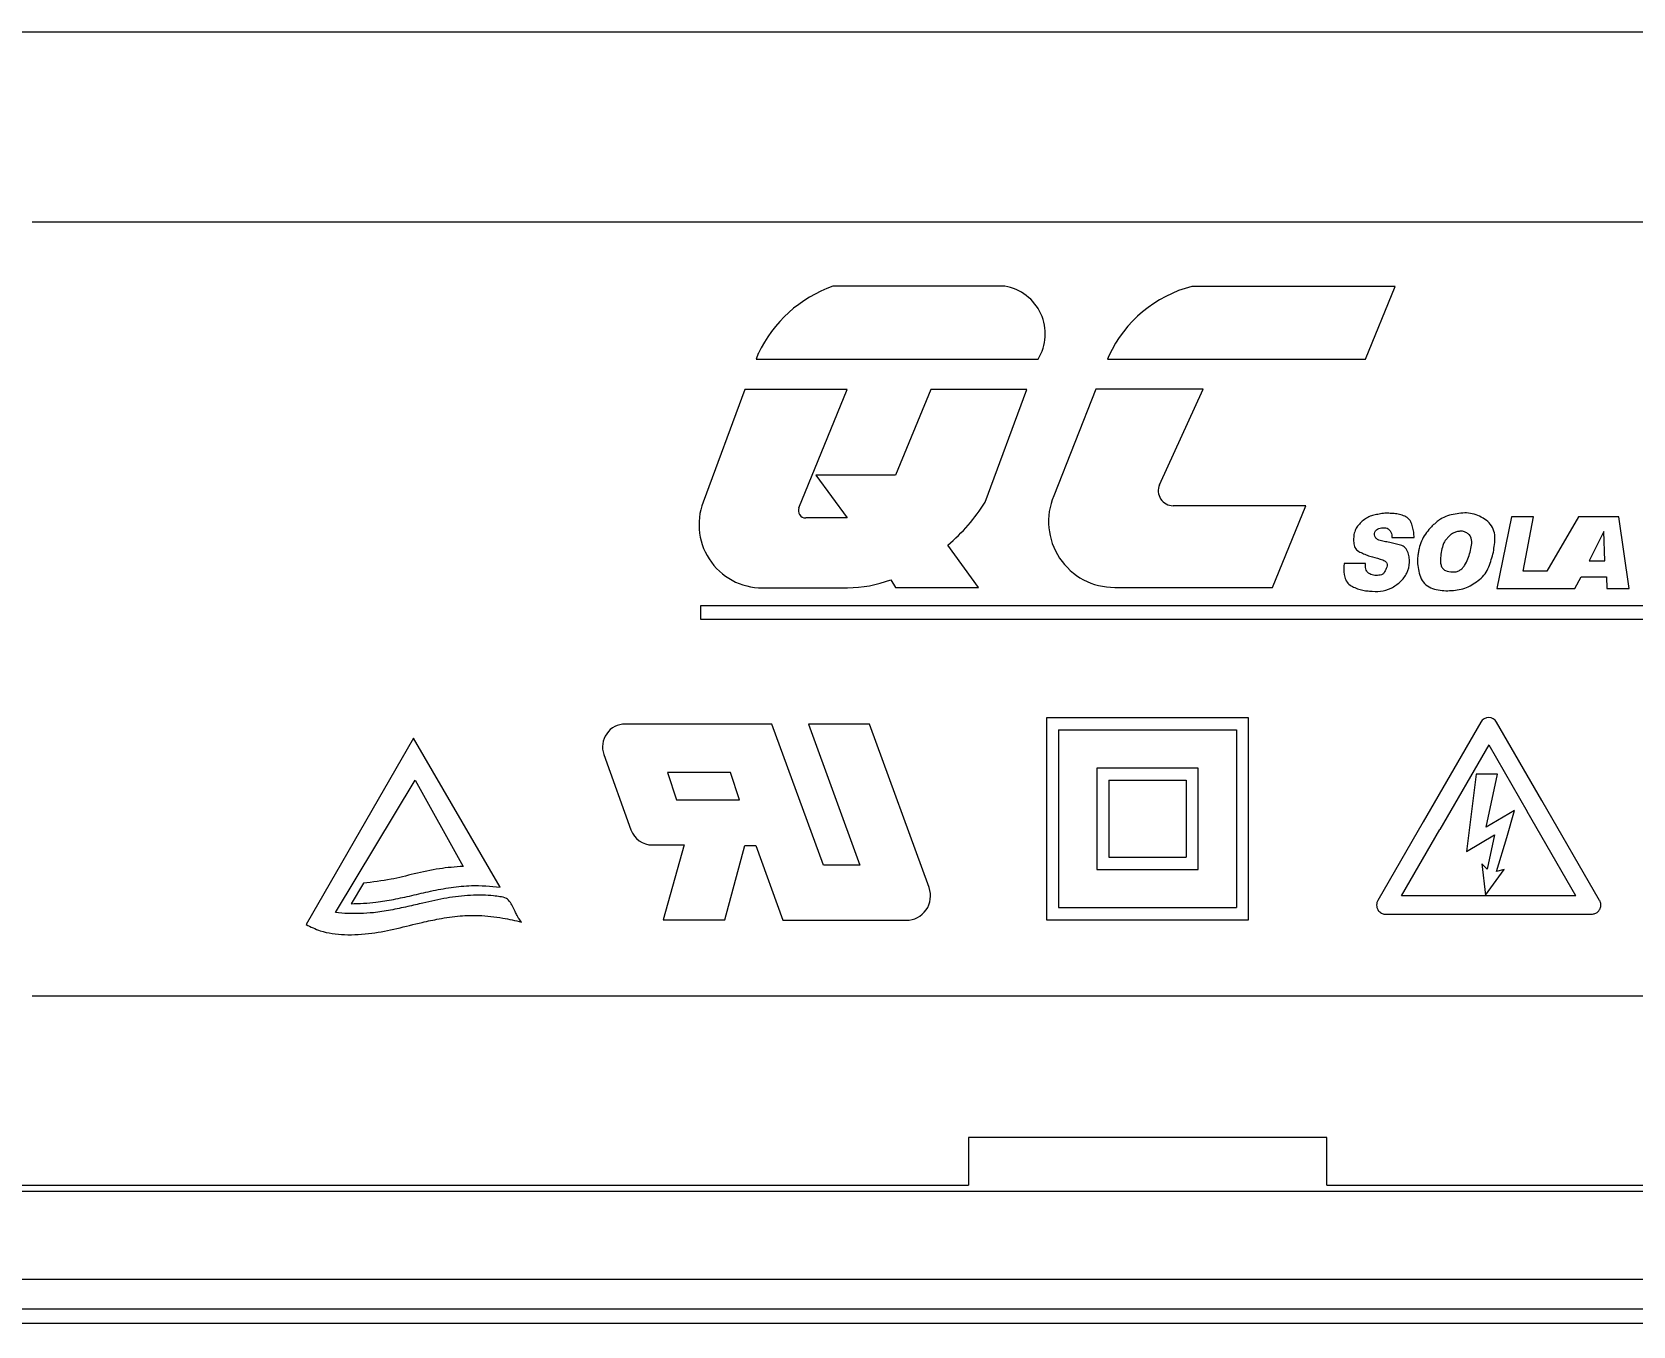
# Model space of a CAD drawing. Header units: millimetres. Extents: x 10297564 to 11610295, y -9287743 to -8409454.
# Drawn here: x 10425795.3 to 10426169, y -9090583.5 to -9090281.5 of the extents above; entities that cross this region are included whole.
import ezdxf

# ---------------------------------------------------------------- set-up
doc = ezdxf.new("R2010")
doc.units = ezdxf.units.MM
doc.header["$LTSCALE"] = 100
doc.layers.add('E1', color=1, linetype='Continuous')
doc.styles.add('HL-S1', font='DotumChe.ttf')
doc.styles.add('MG', font='malgun.ttf')
doc.dimstyles.new('HL-100', dxfattribs={"dimscale": 100, "dimtxt": 3, "dimasz": 4, "dimexe": 2, "dimexo": 2, "dimgap": 1, "dimtad": 1, "dimdec": 0, "dimzin": 0, "dimlunit": 6, "dimtxsty": 'HL-S1', "dimblk": 'DOTSMALL', "dimcen": 4, "dimdle": 2, "dimclrd": 256, "dimclre": 256, "dimclrt": 4, "dimazin": 0, "dimtfac": 1, "dimtdec": 0, "dimtix": 1, "dimtmove": 2, "dimatfit": 3, "dimldrblk": 'DOTSMALL', "dimfxl": 1.5, "dimtolj": 1, "dimtzin": 0, "dimlwd": -1, "dimlwe": -1, "dimarcsym": 0})

# ---------------------------------------------------------------- blocks, each defined once
blk = doc.blocks.new('*D75')
at = {"layer": 'defpoints', "color": 0, "transparency": 16777216}
for p in [(10439230.17, -9073249.84), (10439230.17, -9073249.84), (10423426.68, -9107604.66)]:
    blk.add_point(p, dxfattribs=at)
at = {"layer": 'E1', "color": 1, "transparency": 16777216}
for p, q in [((10439593.57, -9073417), (10439593.57, -9073417)), ((10423593.84, -9107241.27), (10439063.01, -9073613.24)), ((10423790.07, -9107771.83), (10423790.07, -9107771.83))]:
    blk.add_line(p, q, dxfattribs=at)
for points in [[(10439002.44, -9073585.37), (10439123.57, -9073641.1), (10439230.17, -9073249.84)], [(10423533.27, -9107213.41), (10423654.41, -9107269.13), (10423426.68, -9107604.66)]]:
    blk.add_solid(points, dxfattribs=at)
at = {"layer": 'E1', "color": 7, "transparency": 16777216, "insert": (10430911.12, -9090235.29), "char_height": 500, "attachment_point": 5, "rotation": 65.2972, "style": 'MG'}
blk.add_mtext('\\A1;2711.1', dxfattribs=at)
blk = doc.blocks.new('_DotSmall')
at = {"color": 0, "linetype": 'ByBlock', "const_width": 0.5}
blk.add_lwpolyline([(-0.0625, 0, 1), (0.0625, 0, 1)], format="xyb", close=True, dxfattribs=at)

msp = doc.modelspace()

# ---------------------------------------------------------------- linework, layer by layer
at = {"color": 7, "linetype": 'Continuous', "lineweight": 15}
for p, q in [((10426337.45, -9090281.5), (10425773.93, -9090281.5)), ((10426316.1, -9090325.86), (10425795.27, -9090325.86)), ((10426022.31, -9090340.85), (10425982.21, -9090340.85)), ((10426113.47, -9090340.87), (10426066.01, -9090340.87)), ((10426106.54, -9090357.84), (10426113.47, -9090340.87)), ((10425964.78, -9090356.57), (10425964.31, -9090357.84)), ((10426046.63, -9090357.06), (10426046.33, -9090357.84)), ((10425964.31, -9090357.84), (10426030.1, -9090357.84)), ((10426046.33, -9090357.84), (10426106.54, -9090357.84)), ((10425961.69, -9090364.91), (10425951.94, -9090391.22)), ((10425985.57, -9090364.91), (10425961.69, -9090364.91)), ((10425974.27, -9090392.53), (10425985.57, -9090364.91)), ((10426005.05, -9090364.91), (10425996.84, -9090384.96)), ((10426027.48, -9090364.91), (10426005.05, -9090364.91)), ((10426017.73, -9090391.22), (10426027.48, -9090364.91)), ((10426043.56, -9090364.88), (10426033.76, -9090389.76)), ((10426068.65, -9090364.88), (10426043.56, -9090364.88)), ((10426058.48, -9090387.16), (10426068.65, -9090364.88)), ((10425978.2, -9090384.96), (10425985.56, -9090394.92)), ((10425996.84, -9090384.96), (10425978.2, -9090384.96)), ((10425985.56, -9090394.92), (10425975.87, -9090394.92)), ((10426092.57, -9090392.07), (10426061.63, -9090392.07)), ((10426084.79, -9090411.13), (10426092.57, -9090392.07)), ((10426140.61, -9090394.65), (10426137.17, -9090411.4)), ((10426145.75, -9090394.65), (10426140.61, -9090394.65)), ((10426143.32, -9090407.32), (10426145.75, -9090394.65)), ((10426156.27, -9090394.63), (10426148.86, -9090407.32)), ((10426165.63, -9090394.63), (10426156.27, -9090394.63)), ((10426168.09, -9090411.42), (10426165.63, -9090394.63)), ((10426162.17, -9090398.05), (10426158.7, -9090404.92)), ((10426162.4, -9090404.92), (10426162.17, -9090398.05)), ((10426016.17, -9090411.14), (10426009.02, -9090401.25)), ((10426112.7, -9090399.51), (10426117.88, -9090399.51)), ((10426106.52, -9090405.54), (10426101.52, -9090405.54)), ((10426158.7, -9090404.92), (10426162.4, -9090404.92)), ((10425995.73, -9090409.34), (10425996.81, -9090411.14)), ((10426148.86, -9090407.32), (10426143.32, -9090407.32)), ((10426155.42, -9090411.42), (10426156.83, -9090408.63)), ((10426156.83, -9090408.63), (10426162.76, -9090408.63)), ((10426162.76, -9090408.63), (10426162.85, -9090411.42)), ((10425966.7, -9090411.21), (10425985.65, -9090411.21)), ((10425996.81, -9090411.14), (10426016.17, -9090411.14)), ((10426048, -9090411.13), (10426084.79, -9090411.13)), ((10426137.17, -9090411.4), (10426146.48, -9090411.4)), ((10426146.48, -9090411.4), (10426146.47, -9090411.42)), ((10426146.47, -9090411.42), (10426155.42, -9090411.42)), ((10426162.85, -9090411.42), (10426168.09, -9090411.42)), ((10426186.13, -9090415.41), (10425951.27, -9090415.41)), ((10425951.27, -9090415.41), (10425951.27, -9090418.57)), ((10425951.27, -9090418.57), (10426186.13, -9090418.57)), ((10425967.98, -9090443.03), (10425933.74, -9090443.03)), ((10425980.01, -9090475.95), (10425967.98, -9090443.03)), ((10425976.48, -9090443.09), (10425988.53, -9090475.95)), ((10425990.76, -9090443.09), (10425976.48, -9090443.09)), ((10426004.66, -9090481.21), (10425990.76, -9090443.09)), ((10426079.22, -9090441.56), (10426032.08, -9090441.56)), ((10426032.08, -9090441.56), (10426032.08, -9090488.7)), ((10426079.22, -9090488.7), (10426079.22, -9090441.56)), ((10426133.43, -9090442.56), (10426119.97, -9090465.88)), ((10426147.72, -9090460.88), (10426137.14, -9090442.56)), ((10425884.32, -9090446.36), (10425859.23, -9090489.82)), ((10425904.52, -9090481.09), (10425884.32, -9090446.36)), ((10426034.89, -9090444.37), (10426076.4, -9090444.37)), ((10426034.89, -9090444.37), (10426034.89, -9090485.89)), ((10426076.4, -9090444.37), (10426076.4, -9090485.89)), ((10425928.75, -9090450.12), (10425935.08, -9090467.75)), ((10426135.29, -9090447.9), (10426123.89, -9090467.63)), ((10426135.29, -9090447.9), (10426144.24, -9090463.41)), ((10425958.32, -9090454.34), (10425943.63, -9090454.34)), ((10425943.63, -9090454.34), (10425945.71, -9090460.71)), ((10425960.4, -9090460.71), (10425958.32, -9090454.34)), ((10426067.47, -9090453.3), (10426043.82, -9090453.3)), ((10426043.82, -9090453.3), (10426043.82, -9090476.96)), ((10426067.47, -9090476.96), (10426067.47, -9090453.3)), ((10426132.34, -9090454.72), (10426130.09, -9090472.77)), ((10426137.31, -9090454.72), (10426132.34, -9090454.72)), ((10426134.69, -9090467.08), (10426137.31, -9090454.72)), ((10425866.08, -9090486.98), (10425884.72, -9090456.1)), ((10425884.72, -9090456.1), (10425895.92, -9090476.25)), ((10426046.63, -9090456.11), (10426064.66, -9090456.11)), ((10426046.63, -9090456.11), (10426046.63, -9090474.14)), ((10426064.66, -9090456.11), (10426064.66, -9090474.14)), ((10425945.71, -9090460.71), (10425960.4, -9090460.71)), ((10426161.18, -9090484.2), (10426147.72, -9090460.88)), ((10426119.97, -9090465.88), (10426109.39, -9090484.2)), ((10426141.32, -9090463.21), (10426134.69, -9090467.08)), ((10426139.48, -9090469.49), (10426141.32, -9090463.21)), ((10426155.63, -9090483.14), (10426144.24, -9090463.41)), ((10426114.94, -9090483.14), (10426123.89, -9090467.63)), ((10426130.09, -9090472.77), (10426136.67, -9090468.92)), ((10426136.67, -9090468.92), (10426134.96, -9090476.93)), ((10426137.13, -9090477.48), (10426139.48, -9090469.49)), ((10425940.07, -9090471.26), (10425947.49, -9090471.26)), ((10425947.49, -9090471.26), (10425942.61, -9090488.73)), ((10425956.95, -9090488.73), (10425961.69, -9090471.36)), ((10425961.69, -9090471.36), (10425964.2, -9090471.36)), ((10425964.2, -9090471.36), (10425970.55, -9090488.84)), ((10425988.53, -9090475.95), (10425980.01, -9090475.95)), ((10426043.82, -9090476.96), (10426067.47, -9090476.96)), ((10426046.63, -9090474.14), (10426064.66, -9090474.14)), ((10426133.66, -9090475.67), (10426134.52, -9090482.96)), ((10426134.96, -9090476.93), (10426133.66, -9090475.67)), ((10426134.52, -9090482.96), (10426138.88, -9090476.99)), ((10426138.88, -9090476.99), (10426137.13, -9090477.48)), ((10425872.61, -9090480.19), (10425869.77, -9090484.96)), ((10426155.63, -9090483.14), (10426114.94, -9090483.14)), ((10426034.89, -9090485.89), (10426076.4, -9090485.89)), ((10426111.24, -9090487.41), (10426159.33, -9090487.41)), ((10425942.61, -9090488.73), (10425956.95, -9090488.73)), ((10425970.55, -9090488.84), (10425999.32, -9090488.84)), ((10426032.08, -9090488.7), (10426079.22, -9090488.7)), ((10425795.27, -9090506.5), (10426316.1, -9090506.5)), ((10426097.53, -9090539.54), (10426013.84, -9090539.54)), ((10426013.84, -9090539.54), (10426013.84, -9090550.7)), ((10426097.53, -9090550.7), (10426097.53, -9090539.54)), ((10425773.93, -9090550.7), (10426013.84, -9090550.7)), ((10426097.53, -9090550.7), (10426337.45, -9090550.7)), ((10425769.37, -9090552.09), (10426337.45, -9090552.09)), ((10425763.57, -9090572.64), (10426343.28, -9090572.64)), ((10426343.28, -9090579.61), (10425763.57, -9090579.61)), ((10425599.69, -9090582.9), (10426346.56, -9090582.9))]:
    msp.add_line(p, q, dxfattribs=at)
for centre, radius, start, end in [((10425992.28, -9090369.55), 30.41, 109.3357, 154.7469), ((10426020.55, -9090351.94), 11.23, 328.2958, 80.9453), ((10426073.38, -9090369.38), 29.45, 104.4859, 155.2675), ((10426061.63, -9090388.6), 3.47, 155.4485, 270), ((10425965.7, -9090396.5), 14.74, 159.0016, 273.8973), ((10425983.16, -9090369.99), 40.57, 309.5973, 328.4382), ((10426047.92, -9090395.76), 15.37, 157.05, 270.3083), ((10425975.87, -9090393.19), 1.73, 157.7548, 270), ((10425985.79, -9090383.89), 27.32, 269.6933, 291.3303), ((10425933.74, -9090448.33), 5.3, 90, 199.7609), ((10425940.07, -9090465.95), 5.3, 199.7609, 269.9998), ((10425999.32, -9090483.16), 5.68, 270, 20.0348)]:
    msp.add_arc(centre, radius, start, end, dxfattribs=at)
for points, knots in [([(10426117.88, -9090399.51), (10426117.85, -9090399.08), (10426117.83, -9090398.66), (10426117.72, -9090397.82), (10426117.63, -9090397.4), (10426117.41, -9090396.58), (10426117.28, -9090396.17), (10426116.88, -9090395.42), (10426116.6, -9090395.07), (10426115.9, -9090394.57), (10426115.5, -9090394.42), (10426114.68, -9090394.17), (10426114.27, -9090394.06), (10426113.44, -9090393.93), (10426113.02, -9090393.9), (10426112.17, -9090393.85), (10426111.75, -9090393.83), (10426110.9, -9090393.83), (10426110.48, -9090393.88), (10426109.65, -9090394.04), (10426109.23, -9090394.12), (10426108.4, -9090394.26), (10426107.98, -9090394.36), (10426107.23, -9090394.71), (10426106.87, -9090394.92), (10426105.81, -9090395.58), (10426105.21, -9090396.16), (10426104.44, -9090397.14), (10426104.24, -9090397.49), (10426103.96, -9090398.27), (10426103.84, -9090398.67), (10426103.75, -9090399.49), (10426103.76, -9090399.91), (10426103.76, -9090400.74), (10426103.79, -9090401.16), (10426104.08, -9090401.95), (10426104.35, -9090402.3), (10426105.03, -9090402.8), (10426105.41, -9090402.98), (10426106.17, -9090403.31), (10426106.56, -9090403.45), (10426107.33, -9090403.77), (10426107.72, -9090403.91), (10426108.94, -9090404.23), (10426109.76, -9090404.41), (10426110.73, -9090404.79), (10426110.93, -9090404.88), (10426111.27, -9090405.12), (10426111.42, -9090405.28), (10426111.58, -9090405.66), (10426111.61, -9090405.88), (10426111.55, -9090406.3), (10426111.47, -9090406.49), (10426111.21, -9090407.07), (10426111.02, -9090407.45), (10426110.65, -9090407.96), (10426110.48, -9090408.1), (10426110.07, -9090408.23), (10426109.86, -9090408.26), (10426109.24, -9090408.34), (10426108.82, -9090408.35), (10426108, -9090408.21), (10426107.57, -9090408.09), (10426107.08, -9090407.7), (10426106.95, -9090407.53), (10426106.73, -9090407.18), (10426106.64, -9090406.99), (10426106.52, -9090406.58), (10426106.51, -9090406.38), (10426106.52, -9090405.96), (10426106.52, -9090405.75), (10426106.52, -9090405.54)], [0, 0, 0, 0, 0.03125, 0.03125, 0.0625, 0.0625, 0.09375, 0.09375, 0.125, 0.125, 0.15625, 0.15625, 0.1875, 0.1875, 0.21875, 0.21875, 0.25, 0.25, 0.28125, 0.28125, 0.3125, 0.3125, 0.34375, 0.34375, 0.375, 0.375, 0.4375, 0.4375, 0.46875, 0.46875, 0.5, 0.5, 0.53125, 0.53125, 0.5625, 0.5625, 0.59375, 0.59375, 0.625, 0.625, 0.65625, 0.65625, 0.6875, 0.6875, 0.75, 0.75, 0.765625, 0.765625, 0.78125, 0.78125, 0.796875, 0.796875, 0.8125, 0.8125, 0.84375, 0.84375, 0.859375, 0.859375, 0.875, 0.875, 0.90625, 0.90625, 0.9375, 0.9375, 0.953125, 0.953125, 0.96875, 0.96875, 0.984375, 0.984375, 1, 1, 1, 1]), ([(10426136.16, -9090403.78), (10426136.32, -9090403.19), (10426136.43, -9090402.6), (10426136.6, -9090401.41), (10426136.68, -9090400.81), (10426136.75, -9090399.6), (10426136.73, -9090399.01), (10426136.47, -9090397.82), (10426136.24, -9090397.27), (10426135.6, -9090396.25), (10426135.19, -9090395.8), (10426134.23, -9090395.07), (10426133.7, -9090394.78), (10426132.07, -9090394.02), (10426130.87, -9090393.72), (10426129.08, -9090393.78), (10426128.48, -9090393.88), (10426127.29, -9090394.04), (10426126.69, -9090394.13), (10426125.53, -9090394.47), (10426124.98, -9090394.74), (10426124.15, -9090395.13), (10426123.88, -9090395.27), (10426123.39, -9090395.63), (10426123.17, -9090395.84), (10426122.71, -9090396.24), (10426122.48, -9090396.43), (10426122.04, -9090396.85), (10426121.83, -9090397.07), (10426121.23, -9090397.76), (10426120.85, -9090398.23), (10426120.14, -9090399.21), (10426119.85, -9090399.76), (10426119.38, -9090400.87), (10426119.17, -9090401.44), (10426119.04, -9090402.03)], [0, 0, 0, 0, 0.03125, 0.03125, 0.0625, 0.0625, 0.09375, 0.09375, 0.125, 0.125, 0.15625, 0.15625, 0.1875, 0.1875, 0.25, 0.25, 0.28125, 0.28125, 0.3125, 0.3125, 0.34375, 0.34375, 0.359375, 0.359375, 0.375, 0.375, 0.390625, 0.390625, 0.40625, 0.40625, 0.4375, 0.4375, 0.46875, 0.46875, 0.5, 0.5, 0.5, 0.5]), ([(10426101.52, -9090405.54), (10426101.46, -9090406.4), (10426101.42, -9090407.25), (10426101.63, -9090408.52), (10426101.73, -9090408.95), (10426102.08, -9090409.73), (10426102.34, -9090410.09), (10426103, -9090410.66), (10426103.38, -9090410.87), (10426104.15, -9090411.23), (10426104.55, -9090411.4), (10426105.35, -9090411.68), (10426105.77, -9090411.79), (10426106.61, -9090411.93), (10426107.04, -9090411.96), (10426108.33, -9090412.03), (10426109.18, -9090412.11), (10426110.9, -9090411.93), (10426111.73, -9090411.66), (10426113.28, -9090410.9), (10426113.99, -9090410.4), (10426115.26, -9090409.24), (10426115.82, -9090408.56), (10426116.56, -9090406.99), (10426116.74, -9090406.13), (10426116.8, -9090404.83), (10426116.78, -9090404.4), (10426116.65, -9090403.55), (10426116.54, -9090403.12), (10426116.17, -9090402.33), (10426115.92, -9090401.97), (10426115.24, -9090401.42), (10426114.82, -9090401.28), (10426113.97, -9090401.06), (10426113.55, -9090400.97), (10426112.7, -9090400.74), (10426112.28, -9090400.65), (10426111.42, -9090400.5), (10426110.98, -9090400.44), (10426110.13, -9090400.26), (10426109.7, -9090400.15), (10426109.14, -9090399.8), (10426108.97, -9090399.66), (10426108.71, -9090399.31), (10426108.62, -9090399.1), (10426108.56, -9090398.67), (10426108.59, -9090398.44), (10426108.76, -9090398.03), (10426108.89, -9090397.85), (10426109.39, -9090397.42), (10426109.83, -9090397.28), (10426110.69, -9090397.16), (10426111.14, -9090397.17), (10426111.96, -9090397.5), (10426112.27, -9090397.85), (10426112.57, -9090398.43), (10426112.64, -9090398.64), (10426112.71, -9090399.07), (10426112.7, -9090399.29), (10426112.7, -9090399.51)], [0, 0, 0, 0, 0.0625, 0.0625, 0.09375, 0.09375, 0.125, 0.125, 0.15625, 0.15625, 0.1875, 0.1875, 0.21875, 0.21875, 0.25, 0.25, 0.3125, 0.3125, 0.375, 0.375, 0.4375, 0.4375, 0.5, 0.5, 0.5625, 0.5625, 0.59375, 0.59375, 0.625, 0.625, 0.65625, 0.65625, 0.6875, 0.6875, 0.71875, 0.71875, 0.75, 0.75, 0.78125, 0.78125, 0.8125, 0.8125, 0.828125, 0.828125, 0.84375, 0.84375, 0.859375, 0.859375, 0.875, 0.875, 0.90625, 0.90625, 0.9375, 0.9375, 0.96875, 0.96875, 0.984375, 0.984375, 1, 1, 1, 1]), ([(10426131.28, -9090401.26), (10426131.35, -9090400.71), (10426131.35, -9090400.16), (10426131.13, -9090399.36), (10426131.01, -9090399.1), (10426130.63, -9090398.7), (10426130.39, -9090398.55), (10426129.93, -9090398.25), (10426129.67, -9090398.13), (10426129.13, -9090398.02), (10426128.85, -9090398.01), (10426128.3, -9090398.05), (10426128.03, -9090398.08), (10426127.49, -9090398.22), (10426127.24, -9090398.33), (10426126.74, -9090398.59), (10426126.51, -9090398.74), (10426126.09, -9090399.11), (10426125.9, -9090399.33), (10426125.51, -9090399.74), (10426125.32, -9090399.94), (10426124.99, -9090400.4), (10426124.86, -9090400.66), (10426124.53, -9090401.44), (10426124.41, -9090402), (10426124.17, -9090403.1), (10426124.08, -9090403.66), (10426124.04, -9090404.22)], [0, 0, 0, 0, 0.0625, 0.0625, 0.09375, 0.09375, 0.125, 0.125, 0.15625, 0.15625, 0.1875, 0.1875, 0.21875, 0.21875, 0.25, 0.25, 0.28125, 0.28125, 0.3125, 0.3125, 0.34375, 0.34375, 0.375, 0.375, 0.4375, 0.4375, 0.5, 0.5, 0.5, 0.5]), ([(10426119.04, -9090402.03), (10426118.97, -9090402.33), (10426118.92, -9090402.63), (10426118.82, -9090403.22), (10426118.76, -9090403.52), (10426118.64, -9090404.42), (10426118.62, -9090405.02), (10426118.73, -9090406.2), (10426118.85, -9090406.79), (10426119.1, -9090407.97), (10426119.24, -9090408.56), (10426119.77, -9090409.65), (10426120.16, -9090410.12), (10426121.09, -9090410.89), (10426121.63, -9090411.17), (10426123.32, -9090411.77), (10426124.54, -9090411.91), (10426126.91, -9090411.89), (10426128.12, -9090411.74), (10426129.84, -9090411.3), (10426130.39, -9090411.08), (10426131.45, -9090410.48), (10426131.95, -9090410.14), (10426132.94, -9090409.45), (10426133.42, -9090409.08), (10426134.27, -9090408.19), (10426134.63, -9090407.71), (10426135.18, -9090406.64), (10426135.39, -9090406.07), (10426135.8, -9090404.93), (10426136.01, -9090404.36), (10426136.16, -9090403.78)], [0.5, 0.5, 0.5, 0.5, 0.515625, 0.515625, 0.53125, 0.53125, 0.5625, 0.5625, 0.59375, 0.59375, 0.625, 0.625, 0.65625, 0.65625, 0.6875, 0.6875, 0.75, 0.75, 0.8125, 0.8125, 0.84375, 0.84375, 0.875, 0.875, 0.90625, 0.90625, 0.9375, 0.9375, 0.96875, 0.96875, 1, 1, 1, 1]), ([(10426124.04, -9090404.22), (10426124, -9090404.78), (10426124, -9090405.36), (10426124.23, -9090406.18), (10426124.35, -9090406.44), (10426124.7, -9090406.88), (10426124.93, -9090407.05), (10426125.7, -9090407.44), (10426126.27, -9090407.51), (10426127.12, -9090407.54), (10426127.4, -9090407.53), (10426127.96, -9090407.41), (10426128.22, -9090407.3), (10426128.71, -9090407.02), (10426128.93, -9090406.85), (10426129.34, -9090406.45), (10426129.5, -9090406.22), (10426129.95, -9090405.51), (10426130.22, -9090405.01), (10426130.66, -9090403.99), (10426130.81, -9090403.45), (10426131.06, -9090402.36), (10426131.2, -9090401.81), (10426131.28, -9090401.26)], [0.5, 0.5, 0.5, 0.5, 0.5625, 0.5625, 0.59375, 0.59375, 0.625, 0.625, 0.6875, 0.6875, 0.71875, 0.71875, 0.75, 0.75, 0.78125, 0.78125, 0.8125, 0.8125, 0.875, 0.875, 0.9375, 0.9375, 1, 1, 1, 1]), ([(10426137.14, -9090442.56), (10426136.76, -9090441.91), (10426136.03, -9090441.49), (10426134.54, -9090441.49), (10426133.81, -9090441.91), (10426133.43, -9090442.56)], [0, 0, 0, 0, 0.5, 0.5, 1, 1, 1, 1]), ([(10425895.92, -9090476.25), (10425894.06, -9090476.39), (10425890.2, -9090476.69), (10425884.62, -9090477.95), (10425878.78, -9090479.45), (10425874.78, -9090479.93), (10425872.61, -9090480.19)], [0.0282684, 0.0282684, 0.0282684, 0.0282684, 0.2579329, 0.5041324, 0.731858, 1, 1, 1, 1]), ([(10425869.77, -9090484.96), (10425871.71, -9090484.9), (10425875.03, -9090484.8), (10425879.72, -9090483.96), (10425883.96, -9090483.06), (10425888.4, -9090481.98), (10425893.04, -9090481.11), (10425898.48, -9090480.55), (10425902.3, -9090480.89), (10425904.52, -9090481.09)], [0, 0, 0, 0, 0.164871, 0.283148, 0.406482, 0.535132, 0.673303, 0.809593, 1, 1, 1, 1]), ([(10425909.51, -9090489.24), (10425909.25, -9090488.91), (10425908.82, -9090488.37), (10425908.34, -9090487.42), (10425907.94, -9090486.62), (10425907.51, -9090485.67), (10425906.99, -9090484.67), (10425906.04, -9090483.52), (10425904.5, -9090483.33), (10425902.7, -9090483.07), (10425900.39, -9090482.94), (10425897.65, -9090483), (10425894.82, -9090483.22), (10425892.04, -9090483.63), (10425889.29, -9090484.19), (10425886.26, -9090484.87), (10425882.83, -9090485.69), (10425878.98, -9090486.48), (10425875.29, -9090487.09), (10425871.98, -9090487.28), (10425869.01, -9090487.32), (10425867.07, -9090487.1), (10425866.08, -9090486.98)], [0, 0, 0, 0, 0.02654, 0.044015, 0.067834, 0.083588, 0.110863, 0.140281, 0.173308, 0.20506, 0.258003, 0.320141, 0.380253, 0.439221, 0.499268, 0.559575, 0.637517, 0.724582, 0.810728, 0.875681, 0.936352, 1, 1, 1, 1]), ([(10426109.39, -9090484.2), (10426109.29, -9090484.43), (10426109.08, -9090484.89), (10426109.1, -9090485.65), (10426109.32, -9090486.28), (10426109.66, -9090486.74), (10426110.02, -9090487.05), (10426110.42, -9090487.26), (10426110.83, -9090487.39), (10426111.11, -9090487.4), (10426111.24, -9090487.41)], [0, 0, 0, 0, 0.166398, 0.332788, 0.499171, 0.608536, 0.713302, 0.813467, 0.909032, 1, 1, 1, 1]), ([(10426159.33, -9090487.41), (10426159.59, -9090487.38), (10426160.1, -9090487.33), (10426160.75, -9090486.92), (10426161.14, -9090486.45), (10426161.35, -9090486.01), (10426161.45, -9090485.65), (10426161.48, -9090485.27), (10426161.45, -9090484.9), (10426161.35, -9090484.54), (10426161.24, -9090484.31), (10426161.18, -9090484.2)], [0, 0, 0, 0, 0.174097, 0.340351, 0.498773, 0.582318, 0.66586, 0.7494, 0.832936, 0.916469, 1, 1, 1, 1]), ([(10425859.23, -9090489.82), (10425860.32, -9090490.35), (10425863.14, -9090491.72), (10425868.44, -9090492.37), (10425874.46, -9090492.01), (10425880.49, -9090490.79), (10425885.66, -9090489.44), (10425890.58, -9090488.42), (10425894.99, -9090487.72), (10425899.98, -9090487.63), (10425904.79, -9090488.16), (10425908.06, -9090488.91), (10425909.51, -9090489.24)], [0, 0, 0, 0, 0.070903, 0.182858, 0.307357, 0.423371, 0.542372, 0.62062, 0.71765, 0.803555, 0.912443, 1, 1, 1, 1])]:
    msp.add_open_spline(points, degree=3, knots=knots, dxfattribs=at)

# ---------------------------------------------------------------- dimensions: what is measured, and where the dimension line sits
at = {"layer": 'E1'}
dim = msp.add_aligned_dim(p1=(10423426.68, -9107604.66), p2=(10439230.17, -9073249.84), distance=0, text='2711.1', dimstyle='HL-100', override={"dimscale": 200, "dimtxt": 2.5, "dimasz": 2, "dimtxsty": 'MG', "dimsah": 1, "dimclrd": 1, "dimclre": 1, "dimclrt": 7}, dxfattribs=at)
dim.commit()
dim.dimension.update_dxf_attribs({"geometry": '*D75', "text_midpoint": (10430911.12, -9090235.29)})

doc.saveas('drawing.dxf')
